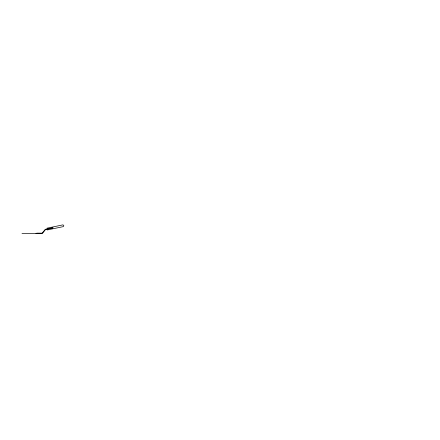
<?xml version="1.0" encoding="UTF-8"?>
<svg xmlns="http://www.w3.org/2000/svg" width="440" height="440" viewBox="0 0 440 440"><rect width="100%" height="100%" fill="white"/><g stroke="black" fill="none" stroke-linecap="round" stroke-linejoin="round"><path stroke-width="0.66" d="M45.447 229.625L42.631 233.156A0.952 0.831 -90 0 1 42.488 233.305L42.372 233.382A1.034 0.935 90 0 1 42.185 233.459L22 233.497M45.556 229.581L52.987 228.03L52.916 227.695L45.304 229.317L42.174 233.107A0.578 0.522 90 0 1 41.96 233.156L36.894 233.156A21.208 7.959 0 0 0 35.921 233.497M46.931 228.201L62.953 224.862L63.844 225.594L63.322 226.617L47.3 229.955"/></g></svg>
